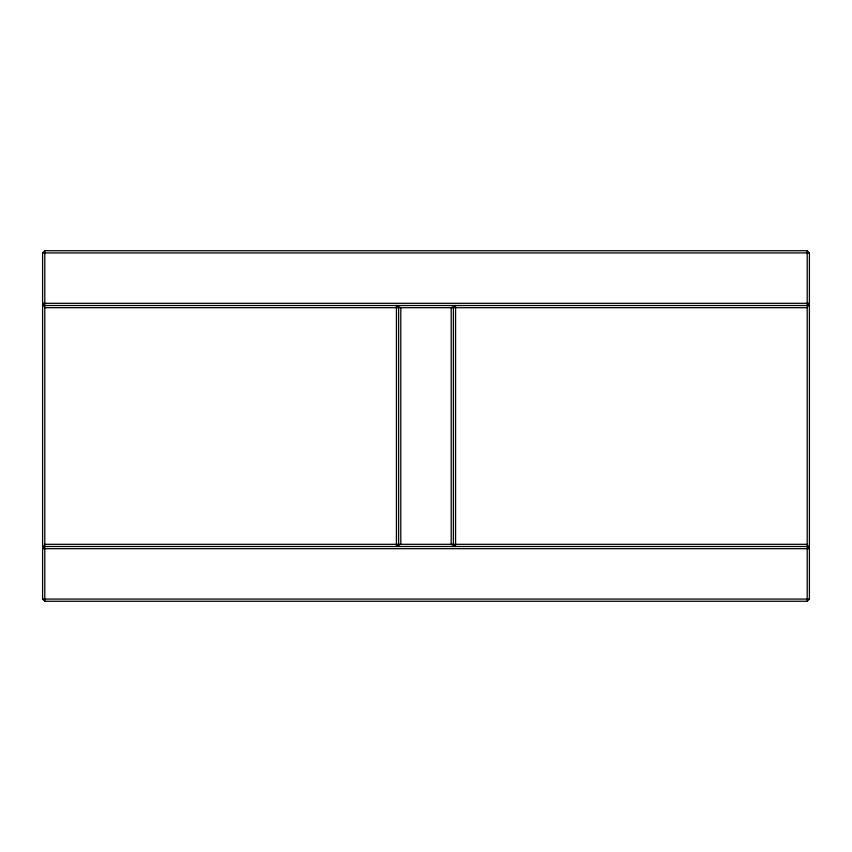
<?xml version="1.0" encoding="UTF-8"?>
<svg xmlns="http://www.w3.org/2000/svg" width="852" height="852" viewBox="0 0 852 852"><rect width="100%" height="100%" fill="white"/><g stroke="black" fill="none" stroke-linecap="round" stroke-linejoin="round"><path stroke-width="1.28" d="M42.6 548.688L44.794 544.311L807.206 544.311L809.4 548.688L42.6 548.688L44.794 546.494L807.206 546.494L809.4 548.688M809.4 303.312L807.206 307.689L44.794 307.689L42.6 303.312L809.4 303.312L807.206 305.506L44.794 305.506L42.6 303.312M42.6 252.927L44.794 250.733L807.206 250.733L809.4 252.927L809.4 599.073L807.206 601.267L44.794 601.267L42.6 599.073L42.6 252.927L809.4 252.927M455.575 305.506L453.381 307.689L453.381 544.311L455.575 546.494L455.575 305.506L451.198 307.689L451.198 544.311L455.575 546.494M396.425 546.494L398.619 544.311L398.619 307.689L396.425 305.506L396.425 546.494L400.802 544.311L400.802 307.689L396.425 305.506M42.6 599.073L809.4 599.073M807.206 250.733L807.206 601.267M44.794 250.733L44.794 601.267"/></g></svg>
